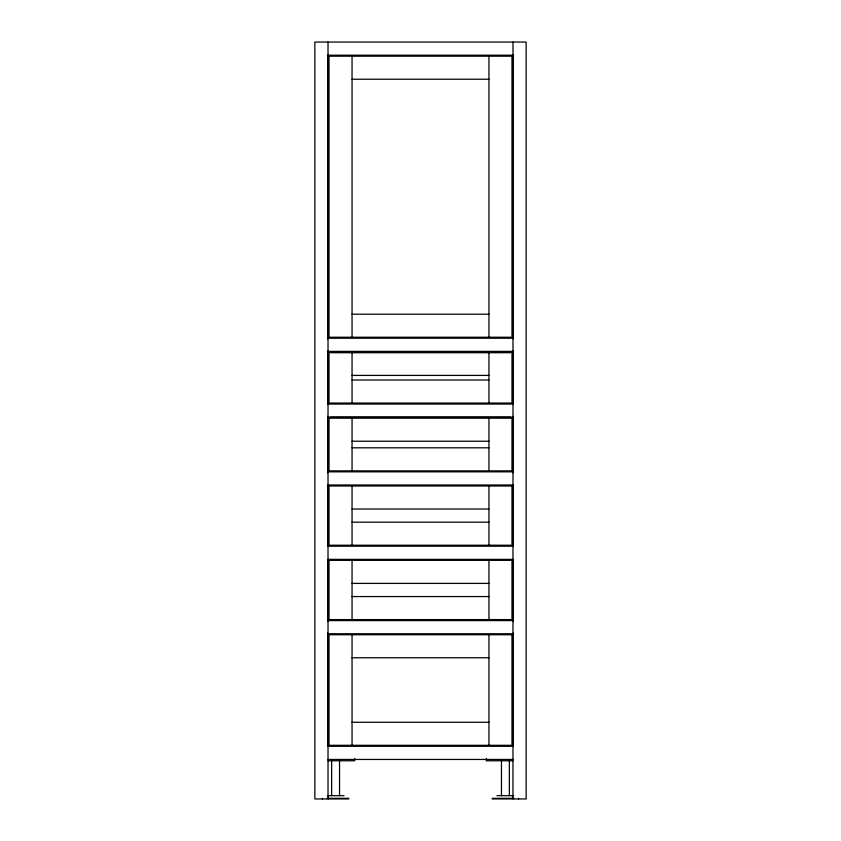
<?xml version="1.0" encoding="UTF-8"?>
<svg xmlns="http://www.w3.org/2000/svg" width="841" height="841" viewBox="0 0 841 841"><rect width="100%" height="100%" fill="white"/><g stroke="black" fill="none" stroke-linecap="round" stroke-linejoin="round"><path stroke-width="1.26" d="M328.022 55.212L512.978 55.212M352.053 79.233L488.947 79.233M352.053 314.208L488.947 314.208M327.696 338.229L513.304 338.229M328.022 351.391L512.978 351.391M330.334 352.705L510.666 352.705M352.053 375.412L488.947 375.412M352.053 380.027L488.947 380.027M328.022 404.048L512.978 404.048M328.022 417.21L512.978 417.21M352.053 441.231L488.947 441.231M352.053 447.811L488.947 447.811M328.022 471.833L512.978 471.833M328.022 485.005L512.978 485.005M352.053 509.026L488.947 509.026M352.053 522.187L488.947 522.187M328.022 546.208L512.978 546.208M328.022 559.37L512.978 559.37M352.053 583.402L488.947 583.402M352.053 596.563L488.947 596.563M328.022 620.584L512.978 620.584M328.022 633.746L512.978 633.746M352.053 657.767L488.947 657.767M352.053 722.272L488.947 722.272M328.022 746.293L512.978 746.293M328.022 759.455L512.978 759.455M328.106 760.779L354.681 760.779L354.681 758.424M512.894 760.779L486.319 760.779L486.319 758.424M327.464 795.66L344.022 795.66M496.978 795.66L513.536 795.66M327.202 798.319L348.763 798.319M492.237 798.319L513.798 798.319M348.763 798.95L314.86 798.95L314.86 42.05L526.14 42.05L526.14 798.95L492.237 798.95M518.571 798.319L518.571 798.95M513.304 55.18L513.304 338.86M513.304 350.676L513.304 404.521M513.304 416.348L513.304 472.81M513.304 484.637L513.304 546.356M513.304 559.496L513.304 621.215M513.304 633.042L513.304 745.978M512.978 42.05L512.978 798.95M510.666 417.21L330.334 417.21M509.352 760.779L509.352 795.66M501.457 760.779L501.457 795.66M488.947 56.2L488.947 337.241M488.947 352.379L488.947 403.06M488.947 418.198L488.947 470.855M488.947 485.993L488.947 545.22M488.947 560.358L488.947 619.596M488.947 634.734L488.947 745.305M352.053 56.2L352.053 337.241M352.053 352.379L352.053 403.06M352.053 418.198L352.053 470.855M352.053 485.993L352.053 545.22M352.053 560.358L352.053 619.596M352.053 634.734L352.053 745.305M339.543 760.779L339.543 795.66M331.648 760.779L331.648 795.66M328.022 42.05L328.022 798.95M327.696 55.18L327.696 338.86M327.696 350.676L327.696 404.521M327.696 416.348L327.696 472.81M327.696 484.637L327.696 546.356M327.696 559.496L327.696 621.215M327.696 633.042L327.696 745.978M322.429 798.319L322.429 798.95M511.99 56.2L329.01 56.2L329.01 337.241L511.99 337.241L511.99 56.2M511.99 352.379L329.01 352.379L329.01 403.06L511.99 403.06L511.99 352.379M511.99 418.198L329.01 418.198L329.01 470.855L511.99 470.855L511.99 418.198M511.99 485.993L329.01 485.993L329.01 545.22L511.99 545.22L511.99 485.993M511.99 560.358L329.01 560.358L329.01 619.596L511.99 619.596L511.99 560.358M511.99 634.734L329.01 634.734L329.01 745.305L511.99 745.305L511.99 634.734"/></g></svg>
